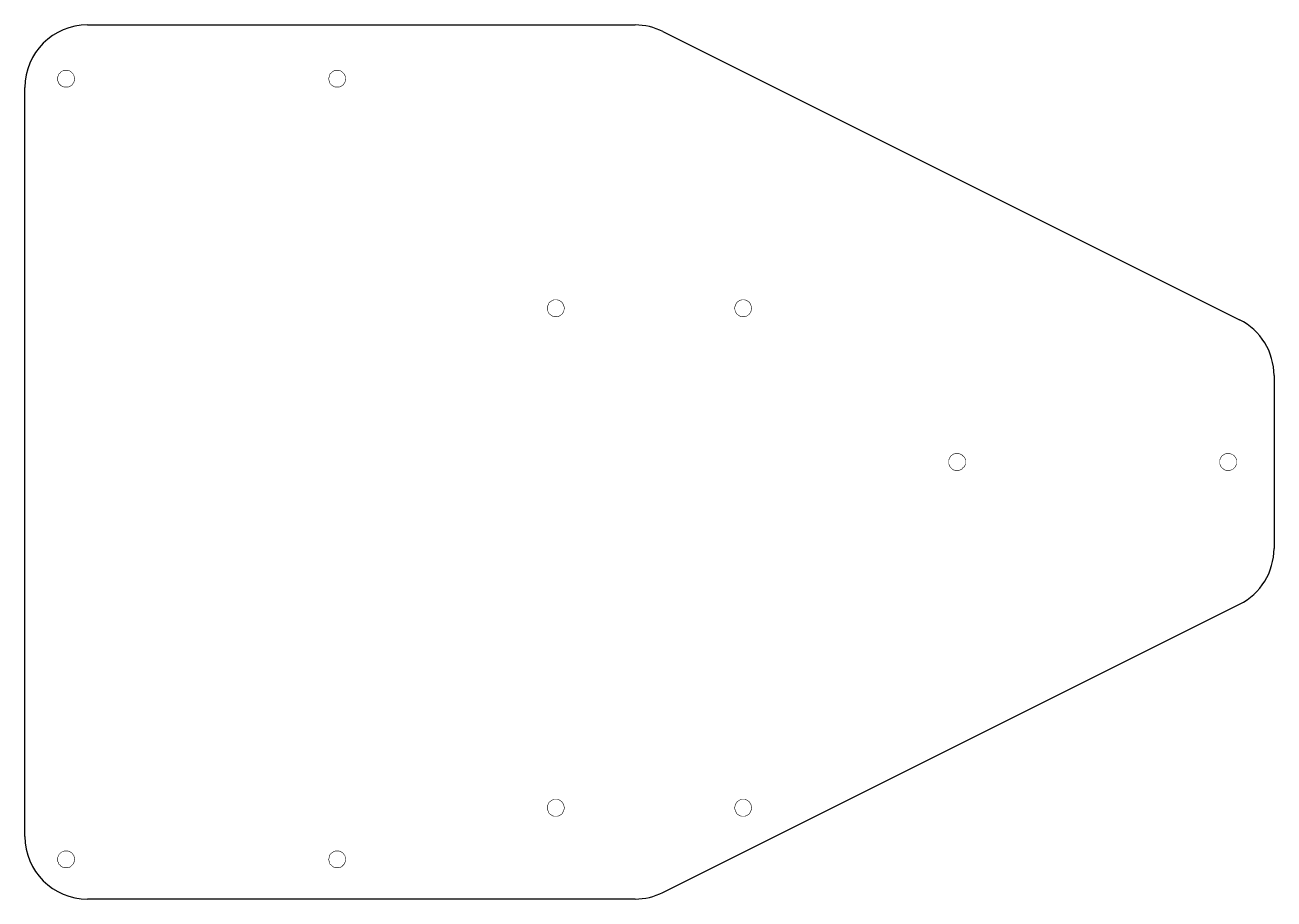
# Model space of a CAD drawing. Extents: x 0 to 200, y 0 to 140.
import ezdxf

# ---------------------------------------------------------------- set-up
doc = ezdxf.new("R2010")
doc.units = 0
doc.header["$LTSCALE"] = 10
doc.header["$MEASUREMENT"] = 0
doc.layers.add('Layer_1', color=7, linetype='CONTINUOUS')

msp = doc.modelspace()

# ---------------------------------------------------------------- linework, layer by layer
at = {"layer": 'Layer_1', "color": 1, "linetype": 'Continuous'}
for p, q in [((10, 139.96), (97.65, 139.96)), ((102.12, 138.9), (194.4, 92.76)), ((0, 10), (0, 129.96)), ((199.93, 83.82), (199.93, 56.14)), ((102.12, 1.06), (194.4, 47.2)), ((97.65, 0), (10, 0))]:
    msp.add_line(p, q, dxfattribs=at)
at = {"layer": 'Layer_1', "color": 1, "linetype": 'Continuous', "const_width": 0.0882, "flags": 128}
for points in [[(7.97, 131.35), (7.9, 131.07), (7.83, 130.79), (7.69, 130.58), (7.55, 130.37), (7.34, 130.23), (7.13, 130.08), (6.84, 130.01), (6.56, 130.01), (6.28, 130.01), (6.07, 130.08), (5.78, 130.23), (5.64, 130.37), (5.43, 130.58), (5.36, 130.79), (5.22, 131.07), (5.22, 131.35), (5.22, 131.64), (5.36, 131.85), (5.43, 132.13), (5.64, 132.27), (5.78, 132.48), (6.07, 132.62), (6.28, 132.7), (6.56, 132.7), (6.84, 132.7), (7.13, 132.62), (7.34, 132.48), (7.55, 132.27), (7.69, 132.13), (7.83, 131.85), (7.9, 131.64), (7.97, 131.35)], [(51.36, 131.35), (51.29, 131.07), (51.22, 130.79), (51.08, 130.58), (50.93, 130.37), (50.72, 130.23), (50.51, 130.08), (50.23, 130.01), (49.95, 130.01), (49.66, 130.01), (49.45, 130.08), (49.24, 130.23), (49.03, 130.37), (48.82, 130.58), (48.75, 130.79), (48.68, 131.07), (48.61, 131.35), (48.68, 131.64), (48.75, 131.85), (48.82, 132.13), (49.03, 132.27), (49.24, 132.48), (49.45, 132.62), (49.66, 132.7), (49.95, 132.7), (50.23, 132.7), (50.51, 132.62), (50.72, 132.48), (50.93, 132.27), (51.08, 132.13), (51.22, 131.85), (51.29, 131.64), (51.36, 131.35)], [(86.35, 94.6), (86.28, 94.32), (86.21, 94.04), (86.07, 93.82), (85.93, 93.61), (85.71, 93.47), (85.5, 93.33), (85.22, 93.26), (84.94, 93.26), (84.66, 93.26), (84.44, 93.33), (84.23, 93.47), (84.02, 93.61), (83.81, 93.82), (83.74, 94.04), (83.6, 94.32), (83.6, 94.6), (83.6, 94.88), (83.74, 95.09), (83.81, 95.38), (84.02, 95.59), (84.23, 95.73), (84.44, 95.87), (84.66, 95.94), (84.94, 95.94), (85.22, 95.94), (85.5, 95.87), (85.71, 95.73), (85.93, 95.59), (86.07, 95.38), (86.21, 95.09), (86.28, 94.88), (86.35, 94.6)], [(116.33, 94.6), (116.26, 94.32), (116.19, 94.04), (116.05, 93.82), (115.91, 93.61), (115.7, 93.47), (115.49, 93.33), (115.2, 93.26), (114.99, 93.26), (114.71, 93.26), (114.43, 93.33), (114.22, 93.47), (114, 93.61), (113.86, 93.82), (113.72, 94.04), (113.65, 94.32), (113.58, 94.6), (113.65, 94.88), (113.72, 95.09), (113.86, 95.38), (114, 95.59), (114.22, 95.73), (114.43, 95.87), (114.71, 95.94), (114.99, 95.94), (115.2, 95.94), (115.49, 95.87), (115.7, 95.73), (115.91, 95.59), (116.05, 95.38), (116.19, 95.09), (116.26, 94.88), (116.33, 94.6)], [(150.55, 69.98), (150.55, 69.7), (150.48, 69.49), (150.34, 69.2), (150.12, 69.06), (149.98, 68.85), (149.7, 68.71), (149.49, 68.64), (149.21, 68.64), (148.92, 68.64), (148.64, 68.71), (148.43, 68.85), (148.22, 69.06), (148.08, 69.2), (147.94, 69.49), (147.87, 69.7), (147.87, 69.98), (147.87, 70.26), (147.94, 70.54), (148.08, 70.76), (148.22, 70.97), (148.43, 71.11), (148.64, 71.25), (148.92, 71.32), (149.21, 71.32), (149.49, 71.32), (149.7, 71.25), (149.98, 71.11), (150.12, 70.97), (150.34, 70.76), (150.48, 70.54), (150.55, 70.26), (150.55, 69.98)], [(193.93, 69.98), (193.93, 69.7), (193.86, 69.49), (193.72, 69.2), (193.58, 69.06), (193.37, 68.85), (193.09, 68.71), (192.87, 68.64), (192.59, 68.64), (192.31, 68.64), (192.03, 68.71), (191.82, 68.85), (191.6, 69.06), (191.46, 69.2), (191.32, 69.49), (191.25, 69.7), (191.25, 69.98), (191.25, 70.26), (191.32, 70.54), (191.46, 70.76), (191.6, 70.97), (191.82, 71.11), (192.03, 71.25), (192.31, 71.32), (192.59, 71.32), (192.87, 71.32), (193.09, 71.25), (193.37, 71.11), (193.58, 70.97), (193.72, 70.76), (193.86, 70.54), (193.93, 70.26), (193.93, 69.98)], [(86.35, 14.6), (86.28, 14.32), (86.21, 14.11), (86.07, 13.82), (85.93, 13.61), (85.71, 13.47), (85.5, 13.33), (85.22, 13.26), (84.94, 13.26), (84.66, 13.26), (84.44, 13.33), (84.23, 13.47), (84.02, 13.61), (83.81, 13.82), (83.74, 14.11), (83.6, 14.32), (83.6, 14.6), (83.6, 14.88), (83.74, 15.16), (83.81, 15.38), (84.02, 15.59), (84.23, 15.73), (84.44, 15.87), (84.66, 15.94), (84.94, 15.94), (85.22, 15.94), (85.5, 15.87), (85.71, 15.73), (85.93, 15.59), (86.07, 15.38), (86.21, 15.16), (86.28, 14.88), (86.35, 14.6)], [(116.33, 14.6), (116.26, 14.32), (116.19, 14.11), (116.05, 13.82), (115.91, 13.61), (115.7, 13.47), (115.49, 13.33), (115.2, 13.26), (114.99, 13.26), (114.71, 13.26), (114.43, 13.33), (114.22, 13.47), (114, 13.61), (113.86, 13.82), (113.72, 14.11), (113.65, 14.32), (113.58, 14.6), (113.65, 14.88), (113.72, 15.16), (113.86, 15.38), (114, 15.59), (114.22, 15.73), (114.43, 15.87), (114.71, 15.94), (114.99, 15.94), (115.2, 15.94), (115.49, 15.87), (115.7, 15.73), (115.91, 15.59), (116.05, 15.38), (116.19, 15.16), (116.26, 14.88), (116.33, 14.6)], [(7.97, 6.35), (7.9, 6.06), (7.83, 5.85), (7.69, 5.57), (7.55, 5.43), (7.34, 5.22), (7.13, 5.08), (6.84, 5.01), (6.56, 5.01), (6.28, 5.01), (6.07, 5.08), (5.78, 5.22), (5.64, 5.43), (5.43, 5.57), (5.36, 5.85), (5.22, 6.06), (5.22, 6.35), (5.22, 6.63), (5.36, 6.91), (5.43, 7.12), (5.64, 7.33), (5.78, 7.47), (6.07, 7.62), (6.28, 7.69), (6.56, 7.69), (6.84, 7.69), (7.13, 7.62), (7.34, 7.47), (7.55, 7.33), (7.69, 7.12), (7.83, 6.91), (7.9, 6.63), (7.97, 6.35)], [(51.36, 6.35), (51.29, 6.06), (51.22, 5.85), (51.08, 5.57), (50.93, 5.43), (50.72, 5.22), (50.51, 5.08), (50.23, 5.01), (49.95, 5.01), (49.66, 5.01), (49.45, 5.08), (49.24, 5.22), (49.03, 5.43), (48.82, 5.57), (48.75, 5.85), (48.68, 6.06), (48.61, 6.35), (48.68, 6.63), (48.75, 6.91), (48.82, 7.12), (49.03, 7.33), (49.24, 7.47), (49.45, 7.62), (49.66, 7.69), (49.95, 7.69), (50.23, 7.69), (50.51, 7.62), (50.72, 7.47), (50.93, 7.33), (51.08, 7.12), (51.22, 6.91), (51.29, 6.63), (51.36, 6.35)]]:
    msp.add_lwpolyline(points, close=True, dxfattribs=at)
at = {"layer": 'Layer_1', "color": 1, "linetype": 'Continuous'}
for centre, start, end in [((10, 129.96), 90, 180), ((97.65, 129.96), 63.4349, 90), ((189.93, 83.82), 0, 63.4349), ((189.93, 56.14), 296.5651, 0), ((10, 10), 180, 270), ((97.65, 10), 270, 296.5651)]:
    msp.add_arc(centre, 10, start, end, dxfattribs=at)

doc.saveas('drawing.dxf')
